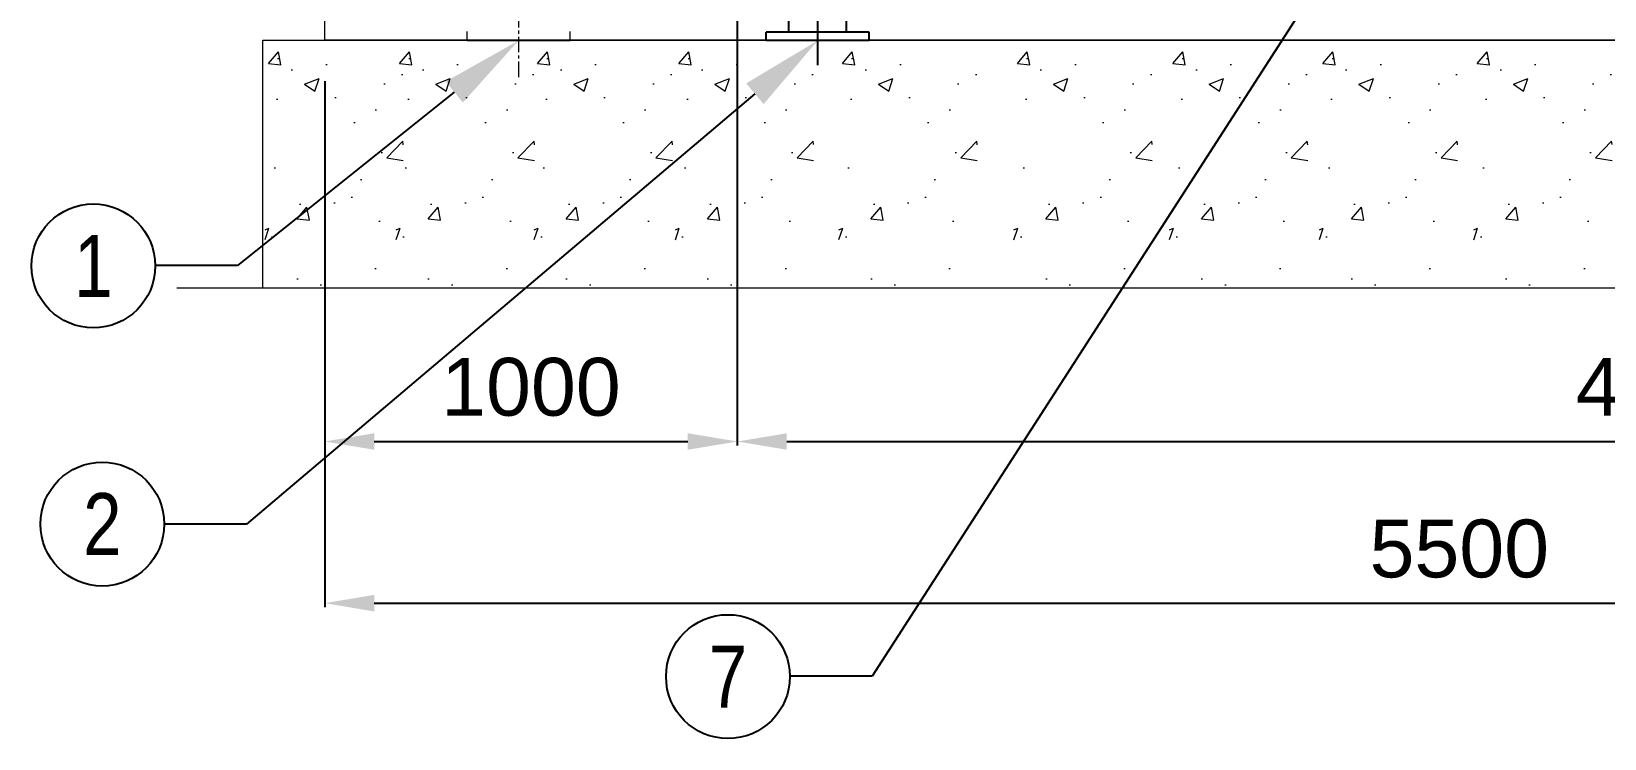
# Model space of a CAD drawing. Header units: millimetres. Extents: x -17070 to 51815, y -291348 to 34245.
# Drawn here: x 31291 to 35103, y 19192 to 20905 of the extents above; entities that cross this region are included whole.
import ezdxf
from ezdxf import colors
from ezdxf.entities.mleader import LeaderData, LeaderLine
from ezdxf.enums import TextEntityAlignment as Align
from ezdxf.math import Vec2, Vec3

# ---------------------------------------------------------------- set-up
doc = ezdxf.new("R2010")
doc.units = ezdxf.units.MM
doc.linetypes.add('CENTER', pattern=[2, 1.25, -0.25, 0.25, -0.25])
for name, color, linetype in [('1', 1, 'CENTER'), ('3', 7, 'Continuous'), ('center', 1, 'CENTER'), ('냉각탑_dim', 1, 'Continuous'), ('냉각탑_text', 3, 'Continuous'), ('냉각탑_기초', 23, 'Continuous')]:
    doc.layers.add(name, color=color, linetype=linetype)
doc.styles.get("Standard").update_dxf_attribs({"font": 'arial.ttf'})
doc.dimstyles.new('1.40', dxfattribs={"dimscale": 20, "dimtxt": 1.5, "dimasz": 1, "dimexe": 0.5, "dimexo": 0.5, "dimgap": 0.5, "dimtad": 1, "dimdec": 0, "dimzin": 0, "dimdsep": 46, "dimtxsty": 'Standard', "dimcen": 0, "dimclrd": 2, "dimclre": 2, "dimclrt": 3, "dimadec": 0, "dimazin": 0, "dimtfac": 1, "dimtdec": 0, "dimtmove": 0, "dimatfit": 0, "dimfxl": 1, "dimtolj": 1, "dimtzin": 0, "dimlwd": -1, "dimlwe": -1, "dimarcsym": 0})

# ---------------------------------------------------------------- blocks, each defined once
blk = doc.blocks.new('*D275')
at = {"color": 2, "transparency": 16777216}
for p, q in [((33001.2, 20936.1), (33001.2, 19901.8)), ((37501.2, 20784.2), (37501.2, 19901.8)), ((33121.2, 19911.8), (37381.2, 19911.8))]:
    blk.add_line(p, q, dxfattribs=at)
for points in [[(33121.2, 19931.8), (33121.2, 19891.8), (33001.2, 19911.8)], [(37381.2, 19931.8), (37381.2, 19891.8), (37501.2, 19911.8)]]:
    blk.add_solid(points, dxfattribs=at)
at = {"layer": 'Defpoints', "color": 0, "transparency": 16777216}
for p in [(33001.2, 21036.1), (37501.2, 20884.2), (37501.2, 19911.8)]:
    blk.add_point(p, dxfattribs=at)
at = {"color": 3, "lineweight": 5, "transparency": 16777216, "insert": (35251.2, 20043.3), "char_height": 140, "attachment_point": 5}
blk.add_mtext('\\A1;4500', dxfattribs=at)
blk = doc.blocks.new('*D276')
at = {"color": 2, "transparency": 16777216}
for p, q in [((32001.2, 20784.2), (32001.2, 19901.8)), ((33001.2, 20784.2), (33001.2, 19901.8)), ((32121.2, 19911.8), (32881.2, 19911.8))]:
    blk.add_line(p, q, dxfattribs=at)
for points in [[(32121.2, 19931.8), (32121.2, 19891.8), (32001.2, 19911.8)], [(32881.2, 19931.8), (32881.2, 19891.8), (33001.2, 19911.8)]]:
    blk.add_solid(points, dxfattribs=at)
at = {"layer": 'Defpoints', "color": 0, "transparency": 16777216}
for p in [(32001.2, 20884.2), (33001.2, 20884.2), (33001.2, 19911.8)]:
    blk.add_point(p, dxfattribs=at)
at = {"color": 3, "lineweight": 5, "transparency": 16777216, "insert": (32501.2, 20043.3), "char_height": 140, "attachment_point": 5}
blk.add_mtext('\\A1;1000', dxfattribs=at)
blk = doc.blocks.new('*D278')
at = {"color": 2, "transparency": 16777216}
for p, q in [((32001.2, 20784.2), (32001.2, 19510.2)), ((37501.2, 20784.2), (37501.2, 19510.2)), ((32121.2, 19520.2), (37381.2, 19520.2))]:
    blk.add_line(p, q, dxfattribs=at)
for points in [[(32121.2, 19540.2), (32121.2, 19500.2), (32001.2, 19520.2)], [(37381.2, 19540.2), (37381.2, 19500.2), (37501.2, 19520.2)]]:
    blk.add_solid(points, dxfattribs=at)
at = {"layer": 'Defpoints', "color": 0, "transparency": 16777216}
for p in [(32001.2, 20884.2), (37501.2, 20884.2), (37501.2, 19520.2)]:
    blk.add_point(p, dxfattribs=at)
at = {"color": 3, "lineweight": 5, "transparency": 16777216, "insert": (34751.2, 19651.7), "char_height": 140, "attachment_point": 5}
blk.add_mtext('\\A1;5500', dxfattribs=at)
blk = doc.blocks.new('1')
at = {"color": 0, "lineweight": 20}
for p, q in [((32001.2, 20884.2), (32001.2, 21032.6)), ((37501.2, 20884.2), (32001.2, 20884.2))]:
    blk.add_line(p, q, dxfattribs=at)
at = {"color": 7, "lineweight": 20, "ltscale": 0.018333}
for p, q in [((32346.2, 20882.9), (32346.2, 20904.9)), ((32596.2, 20882.9), (32596.2, 20904.9))]:
    blk.add_line(p, q, dxfattribs=at)
at = {"color": 7, "lineweight": 20, "ltscale": 0.224453}
blk.add_line((32346.2, 20882.9), (32596.2, 20882.9), dxfattribs=at)
at = {"layer": '1'}
blk.add_line((33196.2, 20823.4), (33196.2, 21079.6), dxfattribs=at)
at = {"layer": '3'}
for p, q in [((33126.3, 20903), (33126.3, 21032.6)), ((33266.1, 20903), (33266.1, 21032.6)), ((33321.2, 20903), (33071.2, 20903)), ((33071.2, 20883), (33071.2, 20903)), ((33321.2, 20883), (33321.2, 20903)), ((33321.2, 20883), (33071.2, 20883))]:
    blk.add_line(p, q, dxfattribs=at)

msp = doc.modelspace()

# ---------------------------------------------------------------- hatches: boundary and pattern name
at = {"layer": '냉각탑_기초', "lineweight": 20, "ltscale": 30}
h = msp.add_hatch(dxfattribs=at)
h.set_pattern_fill('AR-CONC', color=256, scale=50, style=0)
h.set_pattern_definition([(50, (17263.06, 4342.9), (358.63, -31.376), [37.5, -412.5]), (355, (17263.06, 4342.9), (-69.3757, 376.096), [30, -330]), (100.4514, (17292.95, 4340.3), (289.2547, 344.72), [31.87, -350.571]), (46.1842, (17263.06, 4442.9), (533.6205, -82.7595), [56.25, -618.75]), (96.6356, (17307.53, 4436), (467.331, 487.059), [47.805, -525.856]), (351.1842, (17263.06, 4442.9), (467.331, 487.059), [45, -495]), (21, (17313.06, 4417.9), (298.4535, -201.3094), [37.5, -412.5]), (326, (17313.06, 4417.9), (121.6577, 362.575), [30, -330]), (71.4514, (17337.93, 4401.14), (420.1113, 161.265), [31.87, -350.571]), (37.5, (17263.06, 4342.91), (6.0799, 166.4469), [0, -326, 0, -335, 0, -331.25]), (7.5, (17263.06, 4342.91), (131.5348, 197.2059), [0, -191, 0, -318.5, 0, -126.25]), (327.5, (17151.56, 4342.91), (266.9112, -11.2774), [0, -125, 0, -390, 0, -517.5]), (317.5, (17101.56, 4342.9), (291.593, 50.0525), [0, -162.5, 0, -259, 0, -367.5])])
h.paths.add_polyline_path([(32191.6, 20884.2), (31856.6, 20884.2), (31856.6, 20284.2), (32191.6, 20284.2)])
h = msp.add_hatch(dxfattribs=at)
h.set_pattern_fill('AR-CONC', color=256, scale=50, style=0)
h.set_pattern_definition([(50, (17581.06, 4342.9), (358.63, -31.376), [37.5, -412.5]), (355, (17581.06, 4342.9), (-69.3757, 376.096), [30, -330]), (100.4514, (17610.95, 4340.3), (289.2547, 344.72), [31.87, -350.571]), (46.1842, (17581.06, 4442.9), (533.6205, -82.7595), [56.25, -618.75]), (96.6356, (17625.53, 4436), (467.331, 487.059), [47.805, -525.856]), (351.1842, (17581.06, 4442.9), (467.331, 487.059), [45, -495]), (21, (17631.06, 4417.9), (298.4535, -201.3094), [37.5, -412.5]), (326, (17631.06, 4417.9), (121.6577, 362.575), [30, -330]), (71.4514, (17655.93, 4401.14), (420.1113, 161.265), [31.87, -350.571]), (37.5, (17581.06, 4342.91), (6.0799, 166.4469), [0, -326, 0, -335, 0, -331.25]), (7.5, (17581.06, 4342.91), (131.5348, 197.2059), [0, -191, 0, -318.5, 0, -126.25]), (327.5, (17469.56, 4342.91), (266.9112, -11.2774), [0, -125, 0, -390, 0, -517.5]), (317.5, (17419.56, 4342.9), (291.593, 50.0525), [0, -162.5, 0, -259, 0, -367.5])])
h.paths.add_polyline_path([(32509.6, 20884.2), (32174.6, 20884.2), (32174.6, 20284.2), (32509.6, 20284.2)])
h = msp.add_hatch(dxfattribs=at)
h.set_pattern_fill('AR-CONC', color=256, scale=50, style=0)
h.set_pattern_definition([(50, (17915.55, 4342.9), (358.63, -31.376), [37.5, -412.5]), (355, (17915.55, 4342.9), (-69.3757, 376.096), [30, -330]), (100.4514, (17945.43, 4340.3), (289.2547, 344.72), [31.87, -350.571]), (46.1842, (17915.55, 4442.9), (533.6205, -82.7595), [56.25, -618.75]), (96.6356, (17960, 4436), (467.331, 487.059), [47.805, -525.856]), (351.1842, (17915.55, 4442.9), (467.331, 487.059), [45, -495]), (21, (17965.55, 4417.9), (298.4535, -201.3094), [37.5, -412.5]), (326, (17965.55, 4417.9), (121.6577, 362.575), [30, -330]), (71.4514, (17990.42, 4401.14), (420.1113, 161.265), [31.87, -350.571]), (37.5, (17915.55, 4342.91), (6.0799, 166.4469), [0, -326, 0, -335, 0, -331.25]), (7.5, (17915.55, 4342.91), (131.5348, 197.2059), [0, -191, 0, -318.5, 0, -126.25]), (327.5, (17804.05, 4342.91), (266.9112, -11.2774), [0, -125, 0, -390, 0, -517.5]), (317.5, (17754.05, 4342.9), (291.593, 50.0525), [0, -162.5, 0, -259, 0, -367.5])])
h.paths.add_polyline_path([(32844.1, 20884.2), (32509.1, 20884.2), (32509.1, 20284.2), (32844.1, 20284.2)])
h = msp.add_hatch(dxfattribs=at)
h.set_pattern_fill('AR-CONC', color=256, scale=50, style=0)
h.set_pattern_definition([(50, (18257.68, 4342.9), (358.63, -31.376), [37.5, -412.5]), (355, (18257.68, 4342.9), (-69.3757, 376.096), [30, -330]), (100.4514, (18287.57, 4340.3), (289.2547, 344.72), [31.87, -350.571]), (46.1842, (18257.7, 4442.9), (533.6205, -82.7595), [56.25, -618.75]), (96.6356, (18302.15, 4436), (467.331, 487.059), [47.805, -525.856]), (351.1842, (18257.7, 4442.9), (467.331, 487.059), [45, -495]), (21, (18307.68, 4417.9), (298.4535, -201.3094), [37.5, -412.5]), (326, (18307.68, 4417.9), (121.6577, 362.575), [30, -330]), (71.4514, (18332.55, 4401.14), (420.1113, 161.265), [31.87, -350.571]), (37.5, (18257.68, 4342.91), (6.0799, 166.4469), [0, -326, 0, -335, 0, -331.25]), (7.5, (18257.68, 4342.91), (131.5348, 197.2059), [0, -191, 0, -318.5, 0, -126.25]), (327.5, (18146.18, 4342.91), (266.9112, -11.2774), [0, -125, 0, -390, 0, -517.5]), (317.5, (18096.18, 4342.9), (291.593, 50.0525), [0, -162.5, 0, -259, 0, -367.5])])
h.paths.add_polyline_path([(33186.2, 20884.2), (32851.2, 20884.2), (32851.2, 20284.2), (33186.2, 20284.2)])
h = msp.add_hatch(dxfattribs=at)
h.set_pattern_fill('AR-CONC', color=256, scale=50, style=0)
h.set_pattern_definition([(50, (18654.13, 4342.9), (358.63, -31.376), [37.5, -412.5]), (355, (18654.13, 4342.9), (-69.3757, 376.096), [30, -330]), (100.4514, (18684.02, 4340.3), (289.2547, 344.72), [31.87, -350.571]), (46.1842, (18654.13, 4442.9), (533.6205, -82.7595), [56.25, -618.75]), (96.6356, (18698.6, 4436), (467.331, 487.059), [47.805, -525.856]), (351.1842, (18654.13, 4442.9), (467.331, 487.059), [45, -495]), (21, (18704.13, 4417.9), (298.4535, -201.3094), [37.5, -412.5]), (326, (18704.13, 4417.9), (121.6577, 362.575), [30, -330]), (71.4514, (18729, 4401.14), (420.1113, 161.265), [31.87, -350.571]), (37.5, (18654.13, 4342.91), (6.0799, 166.4469), [0, -326, 0, -335, 0, -331.25]), (7.5, (18654.13, 4342.91), (131.5348, 197.2059), [0, -191, 0, -318.5, 0, -126.25]), (327.5, (18542.63, 4342.91), (266.9112, -11.2774), [0, -125, 0, -390, 0, -517.5]), (317.5, (18492.63, 4342.9), (291.593, 50.0525), [0, -162.5, 0, -259, 0, -367.5])])
h.paths.add_polyline_path([(33582.7, 20884.2), (33247.7, 20884.2), (33247.7, 20284.2), (33582.7, 20284.2)])
h = msp.add_hatch(dxfattribs=at)
h.set_pattern_fill('AR-CONC', color=256, scale=50, style=0)
h.set_pattern_definition([(50, (19078.3, 4342.9), (358.63, -31.376), [37.5, -412.5]), (355, (19078.3, 4342.9), (-69.3757, 376.096), [30, -330]), (100.4514, (19108.2, 4340.3), (289.2547, 344.72), [31.87, -350.571]), (46.1842, (19078.3, 4442.9), (533.6205, -82.7595), [56.25, -618.75]), (96.6356, (19122.8, 4436), (467.331, 487.059), [47.805, -525.856]), (351.1842, (19078.3, 4442.9), (467.331, 487.059), [45, -495]), (21, (19128.3, 4417.9), (298.4535, -201.3094), [37.5, -412.5]), (326, (19128.3, 4417.9), (121.6577, 362.575), [30, -330]), (71.4514, (19153.18, 4401.14), (420.1113, 161.265), [31.87, -350.571]), (37.5, (19078.31, 4342.91), (6.0799, 166.4469), [0, -326, 0, -335, 0, -331.25]), (7.5, (19078.31, 4342.91), (131.5348, 197.2059), [0, -191, 0, -318.5, 0, -126.25]), (327.5, (18966.81, 4342.91), (266.9112, -11.2774), [0, -125, 0, -390, 0, -517.5]), (317.5, (18916.8, 4342.9), (291.593, 50.0525), [0, -162.5, 0, -259, 0, -367.5])])
h.paths.add_polyline_path([(34006.8, 20884.2), (33671.8, 20884.2), (33671.8, 20284.2), (34006.8, 20284.2)])
h = msp.add_hatch(dxfattribs=at)
h.set_pattern_fill('AR-CONC', color=256, scale=50, style=0)
h.set_pattern_definition([(50, (19455.36, 4342.9), (358.63, -31.376), [37.5, -412.5]), (355, (19455.36, 4342.9), (-69.3757, 376.096), [30, -330]), (100.4514, (19485.24, 4340.3), (289.2547, 344.72), [31.87, -350.571]), (46.1842, (19455.36, 4442.9), (533.6205, -82.7595), [56.25, -618.75]), (96.6356, (19499.8, 4436), (467.331, 487.059), [47.805, -525.856]), (351.1842, (19455.36, 4442.9), (467.331, 487.059), [45, -495]), (21, (19505.36, 4417.9), (298.4535, -201.3094), [37.5, -412.5]), (326, (19505.36, 4417.9), (121.6577, 362.575), [30, -330]), (71.4514, (19530.23, 4401.14), (420.1113, 161.265), [31.87, -350.571]), (37.5, (19455.36, 4342.91), (6.0799, 166.4469), [0, -326, 0, -335, 0, -331.25]), (7.5, (19455.36, 4342.91), (131.5348, 197.2059), [0, -191, 0, -318.5, 0, -126.25]), (327.5, (19343.86, 4342.91), (266.9112, -11.2774), [0, -125, 0, -390, 0, -517.5]), (317.5, (19293.86, 4342.9), (291.593, 50.0525), [0, -162.5, 0, -259, 0, -367.5])])
h.paths.add_polyline_path([(34383.9, 20884.2), (34048.9, 20884.2), (34048.9, 20284.2), (34383.9, 20284.2)])
h = msp.add_hatch(dxfattribs=at)
h.set_pattern_fill('AR-CONC', color=256, scale=50, style=0)
h.set_pattern_definition([(50, (19818.54, 4342.9), (358.63, -31.376), [37.5, -412.5]), (355, (19818.54, 4342.9), (-69.3757, 376.096), [30, -330]), (100.4514, (19848.43, 4340.3), (289.2547, 344.72), [31.87, -350.571]), (46.1842, (19818.54, 4442.9), (533.6205, -82.7595), [56.25, -618.75]), (96.6356, (19863, 4436), (467.331, 487.059), [47.805, -525.856]), (351.1842, (19818.54, 4442.9), (467.331, 487.059), [45, -495]), (21, (19868.54, 4417.9), (298.4535, -201.3094), [37.5, -412.5]), (326, (19868.54, 4417.9), (121.6577, 362.575), [30, -330]), (71.4514, (19893.4, 4401.14), (420.1113, 161.265), [31.87, -350.571]), (37.5, (19818.54, 4342.91), (6.0799, 166.4469), [0, -326, 0, -335, 0, -331.25]), (7.5, (19818.54, 4342.91), (131.5348, 197.2059), [0, -191, 0, -318.5, 0, -126.25]), (327.5, (19707.04, 4342.91), (266.9112, -11.2774), [0, -125, 0, -390, 0, -517.5]), (317.5, (19657.04, 4342.9), (291.593, 50.0525), [0, -162.5, 0, -259, 0, -367.5])])
h.paths.add_polyline_path([(34747.1, 20884.2), (34412.1, 20884.2), (34412.1, 20284.2), (34747.1, 20284.2)])
h = msp.add_hatch(dxfattribs=at)
h.set_pattern_fill('AR-CONC', color=256, scale=50, style=0)
h.set_pattern_definition([(50, (20192.8, 4342.9), (358.63, -31.376), [37.5, -412.5]), (355, (20192.8, 4342.9), (-69.3757, 376.096), [30, -330]), (100.4514, (20222.7, 4340.3), (289.2547, 344.72), [31.87, -350.571]), (46.1842, (20192.8, 4442.9), (533.6205, -82.7595), [56.25, -618.75]), (96.6356, (20237.3, 4436), (467.331, 487.059), [47.805, -525.856]), (351.1842, (20192.8, 4442.9), (467.331, 487.059), [45, -495]), (21, (20242.8, 4417.9), (298.4535, -201.3094), [37.5, -412.5]), (326, (20242.8, 4417.9), (121.6577, 362.575), [30, -330]), (71.4514, (20267.7, 4401.14), (420.1113, 161.265), [31.87, -350.571]), (37.5, (20192.81, 4342.91), (6.0799, 166.4469), [0, -326, 0, -335, 0, -331.25]), (7.5, (20192.81, 4342.91), (131.5348, 197.2059), [0, -191, 0, -318.5, 0, -126.25]), (327.5, (20081.31, 4342.91), (266.9112, -11.2774), [0, -125, 0, -390, 0, -517.5]), (317.5, (20031.31, 4342.9), (291.593, 50.0525), [0, -162.5, 0, -259, 0, -367.5])])
h.paths.add_polyline_path([(35121.3, 20884.2), (34786.3, 20884.2), (34786.3, 20284.2), (35121.3, 20284.2)])

# ---------------------------------------------------------------- linework, layer by layer
at = {"layer": 'center', "lineweight": 20, "ltscale": 30}
msp.add_line((32471.2, 21071.9), (32471.2, 20791.1), dxfattribs=at)
at = {"layer": '냉각탑_dim', "linetype": 'ByBlock', "lineweight": -3}
for centre in [(31440.5, 20337.1), (31462.3, 19711.8), (32978.6, 19342.4)]:
    msp.add_circle(centre, 150, dxfattribs=at)
at = {"layer": '냉각탑_기초', "lineweight": 20, "ltscale": 30}
for p, q in [((31851.2, 20284.2), (31851.2, 20884.2)), ((31851.2, 20884.2), (37651.2, 20884.2)), ((31643.2, 20284.2), (38104.1, 20284.2))]:
    msp.add_line(p, q, dxfattribs=at)

# ---------------------------------------------------------------- block references
msp.add_blockref('1', (0, 0))

# ---------------------------------------------------------------- texts
at = {"layer": '냉각탑_text', "width": 0.8}
for s, p in [('1', (31440.5, 20337.1)), ('2', (31462.3, 19711.8)), ('7', (32978.6, 19342.4))]:
    msp.add_text(s, height=150, dxfattribs=at).set_placement(p, align=Align.MIDDLE_CENTER)

# ---------------------------------------------------------------- dimensions: what is measured, and where the dimension line sits
at = {"lineweight": 5}
for base, p1, p2, picture, middle in [((37501.2, 19911.8), (33001.2, 21036.1), (37501.2, 20884.2), '*D275', (35251.2, 20043.3)), ((33001.2, 19911.8), (32001.2, 20884.2), (33001.2, 20884.2), '*D276', (32501.2, 20043.3)), ((37501.2, 19520.2), (32001.2, 20884.2), (37501.2, 20884.2), '*D278', (34751.2, 19651.7))]:
    dim = msp.add_linear_dim(base=base, p1=p1, p2=p2, dimstyle='1.40', override={"dimtxt": 7, "dimasz": 6, "dimexo": 5, "dimgap": 3}, dxfattribs=at)
    dim.commit()
    dim.dimension.update_dxf_attribs({"geometry": picture, "text_midpoint": middle})

# ---------------------------------------------------------------- leaders
at = {"layer": '냉각탑_dim', "lineweight": -3}
ml = msp.add_multileader_mtext('Standard', dxfattribs=at)
ml.set_content('')
ml.set_leader_properties(color=256)
ml.build(insert=Vec2(0, 0))
ml.multileader.update_dxf_attribs({"text_right_attachment_type": 6, "dogleg_length": 5, "arrow_head_size": 199.5, "scale": 30})
ctx = ml.context
ctx.base_point, ctx.scale, ctx.char_height, ctx.arrow_head_size, ctx.landing_gap_size, ctx.plane_origin = Vec3(33128.6, 19343.7), 30, 7.18, 199.5, 3.59, Vec3(34633.5, 19669.5)
ctx.right_attachment, ctx.text_align_type = 6, 2
notes = []
notes.append((ctx, [(0, (1, 1, 0), (33328.1, 19343.7), (-1, 0), 199.5, [(0, [(34503.5, 21166.4)], 0, [])])]))
ctx.mtext, ml.multileader.dxf.content_type = None, 0
ml = msp.add_multileader_mtext('Standard', dxfattribs=at)
ml.set_content('')
ml.set_leader_properties(color=256)
ml.build(insert=Vec2(0, 0))
ml.multileader.update_dxf_attribs({"text_right_attachment_type": 6, "dogleg_length": 5, "arrow_head_size": 199.5, "scale": 30})
ctx = ml.context
ctx.base_point, ctx.scale, ctx.char_height, ctx.arrow_head_size, ctx.landing_gap_size, ctx.plane_origin = Vec3(31590.5, 20337.7), 30, 7.18, 199.5, 3.59, Vec3(32601.3, 19385.9)
ctx.right_attachment, ctx.text_align_type = 6, 2
notes.append((ctx, [(0, (1, 1, 0), (31790, 20337.7), (-1, 0), 199.5, [(0, [(32471.2, 20882.9)], 0, [])])]))
ctx.mtext, ml.multileader.dxf.content_type = None, 0
ml = msp.add_multileader_mtext('Standard', dxfattribs=at)
ml.set_content('')
ml.set_leader_properties(color=256)
ml.build(insert=Vec2(0, 0))
ml.multileader.update_dxf_attribs({"text_right_attachment_type": 6, "dogleg_length": 5, "arrow_head_size": 199.5, "scale": 30})
ctx = ml.context
ctx.base_point, ctx.scale, ctx.char_height, ctx.arrow_head_size, ctx.landing_gap_size, ctx.plane_origin = Vec3(31612.3, 19711.3), 30, 7.18, 199.5, 3.59, Vec3(33326.3, 19386.1)
ctx.right_attachment, ctx.text_align_type = 6, 2
notes.append((ctx, [(0, (1, 1, 0), (31811.8, 19711.3), (-1, 0), 199.5, [(0, [(33196.2, 20883)], 0, [])])]))
ctx.mtext, ml.multileader.dxf.content_type = None, 0
for ctx, leaders in notes:
    for number, flags, end, landing, length, lines in leaders:
        leader = LeaderData()
        leader.index, (leader.has_last_leader_line, leader.has_dogleg_vector, leader.attachment_direction) = number, flags
        leader.last_leader_point, leader.dogleg_vector, leader.dogleg_length = Vec3(end), Vec3(landing), length
        for number, points, colour, breaks in lines:
            line = LeaderLine()
            line.index, line.vertices, line.color, line.breaks = number, Vec3.list(points), colors.encode_raw_color(colour), breaks
            leader.lines.append(line)
        ctx.leaders.append(leader)

doc.saveas('drawing.dxf')
